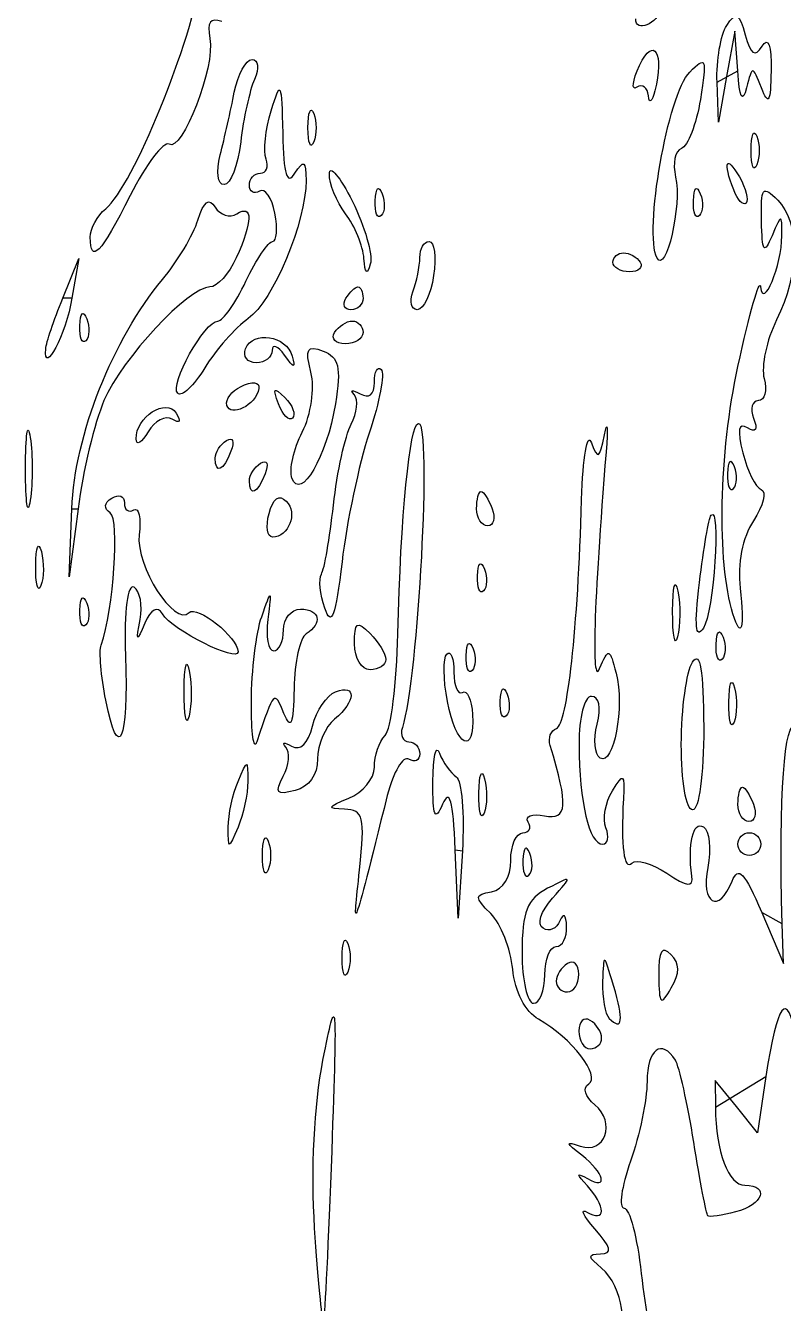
# Model space of a CAD drawing. Extents: x 2 to 593, y 3 to 839.
# Drawn here: x 110.4 to 146.7, y 225.5 to 286.7 of the extents above; entities that cross this region are included whole.
import ezdxf

# ---------------------------------------------------------------- set-up
doc = ezdxf.new("R2010")
doc.units = 0
doc.layers.add('Capa_1', color=7, linetype='CONTINUOUS')

msp = doc.modelspace()

# ---------------------------------------------------------------- linework, layer by layer
at = {"layer": 'Capa_1', "color": 7}
for points in [[(144.52044, 284.536544), (144.380056, 286.441648), (143.990224, 284.264392), (143.600392, 282.087128), (143.531512, 283.992232), (143.531488, 283.992232)], [(140.24316, 283.34396), (140.24316, 283.34396)], [(123.936528, 281.814976), (123.936528, 281.814976)], [(119.73552, 280.517688), (119.73552, 280.517688)], [(145.1648, 280.726344), (145.1648, 280.726344)], [(144.329632, 278.842288), (144.329632, 278.842288)], [(127.159448, 278.322288), (127.15944, 278.322288)], [(142.400272, 278.322288), (142.400256, 278.322288)], [(113.5086, 276.577336), (113.5086, 276.577336)], [(112.184432, 273.650272), (112.954744, 275.555376), (112.630008, 273.650272)], [(126.617984, 275.555352), (126.617984, 275.555352)], [(138.54708, 275.37392), (138.54708, 275.37392)], [(140.6574, 275.57716), (140.6574, 275.57716)], [(125.75568, 273.650248), (125.75568, 273.650248)], [(128.963336, 273.966928), (128.963336, 273.966928)], [(113.007176, 272.334848), (113.007272, 272.334848)], [(125.211368, 272.017304), (125.211368, 272.017304)], [(111.372752, 271.228072), (111.372752, 271.228072)], [(120.946376, 271.237872), (120.946376, 271.237832)], [(117.694072, 269.101872), (117.694072, 269.101872)], [(120.040376, 268.647784), (120.040376, 268.647784)], [(122.524792, 268.591864), (122.524792, 268.591864)], [(115.702416, 266.915752), (115.702416, 266.915752)], [(119.496064, 265.99772), (119.496064, 265.99772)], [(144.362048, 265.587592), (144.362056, 265.587592)], [(110.405824, 265.485528), (110.405824, 265.485528)], [(121.129008, 264.909088), (121.129008, 264.909088)], [(123.16688, 265.039112), (123.16688, 265.039112)], [(112.920376, 263.580432), (112.49396, 260.314544), (112.621224, 263.580432), (112.621192, 263.580432)], [(122.069328, 263.344248), (122.069328, 263.344248)], [(132.015304, 263.580432), (132.015304, 263.580432)], [(110.893136, 260.858856), (110.893152, 260.858856)], [(132.05828, 260.359896), (132.058272, 260.359896)], [(142.6904, 260.042384), (142.6904, 260.042384)], [(124.742528, 258.8128), (124.742528, 258.8128)], [(113.007176, 258.726952), (113.007272, 258.726952)], [(141.405936, 258.6816), (141.40592, 258.6816)], [(144.291256, 258.54552), (144.291256, 258.54552)], [(126.16392, 257.110216), (126.16392, 257.110216)], [(143.488888, 257.094008), (143.488888, 257.094008)], [(131.513976, 256.549696), (131.51396, 256.549696)], [(118.000408, 254.871376), (118.000384, 254.871376)], [(114.24992, 254.407488), (114.24996, 254.407488)], [(121.22624, 254.327032), (121.22624, 254.327032)], [(130.613872, 254.352448), (130.613848, 254.352448)], [(133.146912, 254.372424), (133.146904, 254.372424)], [(144.096352, 254.327064), (144.096344, 254.327064)], [(141.821304, 252.285848), (141.821304, 252.285848)], [(122.752256, 250.770816), (122.75224, 250.77084)], [(132.121424, 249.972512), (132.121416, 249.972512)], [(144.534544, 249.4282), (144.534544, 249.4282)], [(120.116896, 248.339568), (120.116896, 248.339568)], [(131.331472, 247.200448), (131.13252, 243.985048), (130.991336, 247.250936), (130.991336, 247.250936)], [(144.534544, 247.523096), (144.534544, 247.523096)], [(121.759272, 246.978784), (121.759272, 246.978784)], [(134.564456, 247.080832), (134.564384, 247.080832)], [(126.408144, 246.298392), (126.408144, 246.298392)], [(145.671496, 244.252208), (146.707832, 241.802792), (146.654712, 243.707888)], [(125.569472, 242.079952), (125.569472, 242.079952)], [(141.325048, 242.241336), (141.325056, 242.241336)], [(135.281192, 241.263536), (135.281192, 241.263536)], [(136.914136, 241.295664), (136.914136, 241.295664)], [(138.575864, 240.746584), (138.575864, 240.746584)], [(138.002768, 238.237656), (138.002768, 238.237656)], [(145.871496, 236.395136), (145.469456, 233.709112), (144.457704, 234.958576), (143.44596, 236.208032), (143.45316, 234.923016)], [(124.256184, 229.143256), (124.256184, 229.143256)]]:
    msp.add_lwpolyline(points, close=True, dxfattribs=at)
for points in [[(114.244328, 277.937752), (115.574376, 279.0416), (118.341656, 285.8294), (118.905632, 289.371384)], [(140.938256, 287.5748), (140.627736, 286.765568), (139.635712, 286.346728), (139.635712, 287.02484)], [(119.80552, 286.896328), (119.253648, 287.108104), (119.088288, 286.873688), (119.238672, 286.0928)], [(143.998576, 286.713808), (144.44356, 287.391648), (144.5936, 287.31452), (144.882224, 286.25956)], [(143.531488, 283.992232), (143.493568, 285.04004), (143.703784, 286.264744), (143.998576, 286.713808)], [(119.238672, 286.0928), (119.50192, 284.725888), (117.919176, 280.627456), (117.280496, 281.022176)], [(139.822688, 284.800984), (140.494792, 286.247048), (141.022192, 285.37088), (140.555232, 283.583992)], [(144.882224, 286.25956), (145.142088, 285.309744), (145.346176, 285.172288), (145.690352, 285.71524)], [(145.690352, 285.71524), (145.989992, 286.187944), (146.14036, 285.77628), (146.120888, 284.536544)], [(120.40688, 283.511416), (120.57952, 284.374616), (120.961304, 285.080864), (121.25528, 285.080864)], [(121.25528, 285.080864), (121.560888, 285.080864), (121.610576, 284.672928), (121.371312, 284.128312)], [(142.223768, 284.480792), (143.011456, 285.26848), (143.056016, 285.154664), (142.734816, 283.175384)], [(139.686608, 283.751528), (139.415224, 283.583808), (139.476456, 284.056056), (139.822688, 284.800984)], [(140.6574, 275.57716), (140.012912, 276.81324), (141.177808, 283.434832), (142.223768, 284.480792)], [(144.943208, 283.720072), (144.75052, 282.97724), (144.616232, 283.236584), (144.52044, 284.536544)], [(145.658288, 283.720072), (145.225592, 284.808704), (145.225592, 284.808704), (144.943208, 283.720072)], [(146.120888, 284.536544), (146.097208, 283.028344), (146.000824, 282.858248), (145.658288, 283.720072)], [(121.371312, 284.128312), (121.141144, 283.604408), (120.844264, 282.257232), (120.711584, 281.134576)], [(122.173472, 282.631408), (122.628552, 284.132928), (122.672824, 284.045312), (122.723504, 281.542776)], [(140.24316, 283.34396), (140.20844, 283.735848), (139.957984, 283.919248), (139.686608, 283.751528)], [(119.73552, 280.517688), (119.932128, 281.301048), (120.234248, 282.648224), (120.40688, 283.511416)], [(140.555232, 283.583992), (140.418328, 283.060096), (140.277888, 282.95208), (140.24316, 283.34396)], [(121.931008, 280.318064), (121.79216, 280.69228), (121.901328, 281.733288), (122.173472, 282.631408)], [(123.936528, 281.814976), (123.936528, 282.563408), (124.060072, 282.869584), (124.211072, 282.495368)], [(142.734816, 283.175384), (142.541288, 281.982808), (142.132656, 280.923624), (141.826736, 280.821656)], [(124.211072, 282.495368), (124.362072, 282.121152), (124.362072, 281.508792), (124.211072, 281.134576)], [(122.723504, 281.542776), (122.763424, 279.573), (122.924376, 279.046736), (123.306264, 279.637672)], [(124.211072, 281.134576), (124.060072, 280.76036), (123.936528, 281.066576), (123.936528, 281.814976)], [(145.1648, 280.726344), (145.1648, 281.474776), (145.288344, 281.780952), (145.439344, 281.406736)], [(145.439344, 281.406736), (145.590344, 281.03252), (145.590344, 280.420168), (145.439344, 280.045952)], [(117.280496, 281.022176), (117.023512, 281.181008), (116.188048, 280.077176), (115.423912, 278.569232)], [(120.711584, 281.134576), (120.578904, 280.011928), (120.224576, 279.0934), (119.9242, 279.0934)], [(141.826736, 280.821656), (141.520816, 280.71968), (141.395792, 280.1054), (141.548904, 279.456584)], [(119.9242, 279.0934), (119.606944, 279.0934), (119.527864, 279.690336), (119.73552, 280.517688)], [(121.65624, 279.637672), (121.946216, 279.637672), (122.069864, 279.943848), (121.931008, 280.318064)], [(123.306264, 279.637672), (123.737976, 280.305696), (123.835424, 280.243912), (123.842248, 279.297872)], [(144.329632, 278.842288), (143.804376, 280.211064), (143.959328, 280.564248), (144.600984, 279.460808)], [(145.439344, 280.045952), (145.288344, 279.671736), (145.1648, 279.977952), (145.1648, 280.726344)], [(121.129008, 279.061232), (121.129008, 279.378272), (121.366264, 279.637672), (121.65624, 279.637672)], [(125.738376, 277.700568), (125.298832, 278.281688), (124.948968, 279.138984), (124.960904, 279.605672)], [(124.960904, 279.605672), (124.972824, 280.072352), (125.469544, 279.477872), (126.064712, 278.2846)], [(123.842248, 279.297872), (123.856488, 277.329032), (122.259192, 273.509656), (121.074688, 272.68)], [(121.61108, 278.782736), (121.345936, 278.618872), (121.129008, 278.744176), (121.129008, 279.061232)], [(127.15944, 278.322288), (127.1856, 278.956384), (127.314544, 279.08536), (127.488296, 278.651144)], [(141.548904, 279.456584), (141.860096, 278.13788), (141.083736, 274.75948), (140.6574, 275.57716)], [(142.400256, 278.322288), (142.426416, 278.956384), (142.555352, 279.08536), (142.729112, 278.651144)], [(144.600984, 279.460808), (144.918696, 278.914456), (145.063976, 278.352768), (144.923832, 278.212624)], [(145.661432, 277.363256), (145.627432, 278.97028), (145.713912, 279.08044), (146.43964, 278.354688)], [(115.423912, 278.569232), (114.003208, 275.765608), (113.5086, 275.251224), (113.5086, 276.577336)], [(118.664616, 277.396296), (118.949792, 278.30672), (119.19704, 278.488608), (119.494712, 278.006952)], [(122.352072, 277.726232), (122.209672, 278.471176), (121.876224, 278.9466), (121.61108, 278.782736)], [(127.488296, 278.651144), (127.645536, 278.258216), (127.6262, 277.788744), (127.445336, 277.607872)], [(142.729112, 278.651144), (142.886344, 278.258216), (142.867008, 277.788744), (142.686152, 277.607872)], [(144.923832, 278.212624), (144.783688, 278.07248), (144.516296, 278.355832), (144.329632, 278.842288)], [(146.43964, 278.354688), (147.503016, 277.291312), (147.479072, 274.808752), (146.38428, 272.614184)], [(113.5086, 276.577336), (113.5086, 276.989736), (113.839672, 277.601928), (114.244328, 277.937752)], [(119.494712, 278.006952), (119.727888, 277.629672), (120.190992, 277.489296), (120.52384, 277.695)], [(120.52384, 277.695), (121.305024, 278.177808), (121.2944, 277.33036), (120.49736, 275.58096)], [(122.242968, 276.371784), (122.445376, 276.371784), (122.494472, 276.981288), (122.352072, 277.726232)], [(126.064712, 278.2846), (126.65988, 277.091328), (127.045952, 275.744152), (126.922632, 275.290864)], [(127.445336, 277.607872), (127.264464, 277.427), (127.135816, 277.748488), (127.159448, 278.322288)], [(142.686152, 277.607872), (142.50528, 277.427), (142.376632, 277.748488), (142.400272, 278.322288)], [(146.635288, 276.643984), (146.635288, 277.732616), (146.635288, 277.732616), (146.167488, 276.643984)], [(116.963456, 274.550696), (117.67572, 275.402632), (118.44124, 276.683152), (118.664616, 277.396296)], [(126.617984, 275.555352), (126.573744, 276.154096), (126.177912, 277.119448), (125.738376, 277.700568)], [(146.167488, 276.643984), (145.778152, 275.73796), (145.693264, 275.858608), (145.661432, 277.363256)], [(145.619848, 274.194568), (145.731992, 273.047704), (146.635288, 275.2266), (146.635288, 276.643984)], [(120.966472, 274.46668), (121.466136, 275.514488), (122.04056, 276.371784), (122.242968, 276.371784)], [(129.293728, 275.599872), (129.293728, 276.02444), (129.496248, 276.371824), (129.743776, 276.371824)], [(129.743776, 276.371824), (129.991296, 276.371824), (130.085968, 275.637), (129.954152, 274.73888)], [(120.49736, 275.58096), (120.149928, 274.81844), (119.58408, 274.194568), (119.239904, 274.194568)], [(126.922632, 275.290864), (126.772888, 274.740408), (126.67172, 274.828232), (126.617984, 275.555352)], [(128.963336, 273.966928), (129.145056, 274.440472), (129.293728, 275.175296), (129.293728, 275.599872)], [(138.54708, 275.37392), (138.54708, 275.623392), (138.77756, 275.827512), (139.059272, 275.827512)], [(139.339608, 274.92032), (138.90372, 274.92032), (138.54708, 275.124432), (138.54708, 275.37392)], [(139.059272, 275.827512), (139.340976, 275.827512), (139.697616, 275.623392), (139.851792, 275.37392)], [(139.851792, 275.37392), (140.005984, 275.124432), (139.775472, 274.92032), (139.339608, 274.92032)], [(129.954152, 274.73888), (129.822336, 273.84076), (129.471136, 273.105936), (129.173712, 273.105936)], [(112.621192, 263.580432), (112.757536, 267.079288), (114.592264, 271.714488), (116.963456, 274.550696)], [(119.239904, 274.194568), (118.210528, 274.194568), (115.040032, 270.79484), (114.16376, 268.751416)], [(119.622232, 272.561584), (119.861896, 272.561584), (120.466808, 273.41888), (120.966472, 274.46668)], [(125.75568, 273.650248), (125.940704, 273.949624), (126.200104, 274.194568), (126.33212, 274.194568)], [(126.33212, 274.194568), (126.464144, 274.194568), (126.572152, 273.949624), (126.572152, 273.650248)], [(144.530848, 270.38436), (145.085888, 272.929032), (145.575936, 274.643624), (145.619848, 274.194568)], [(112.630008, 273.650272), (112.340536, 271.951896), (111.26476, 269.879344), (111.372752, 271.228072)], [(111.372752, 271.228072), (111.395632, 271.51248), (111.760792, 272.602464), (112.184432, 273.650272)], [(125.995712, 273.105936), (125.678672, 273.105936), (125.570656, 273.35088), (125.75568, 273.650248)], [(126.572152, 273.650248), (126.572152, 273.35088), (126.31276, 273.105936), (125.995712, 273.105936)], [(129.173712, 273.105936), (128.876288, 273.105936), (128.781624, 273.493384), (128.963336, 273.966928)], [(113.007272, 272.334848), (113.033432, 272.968944), (113.162344, 273.09792), (113.336088, 272.663704)], [(113.293048, 271.620432), (113.112176, 271.43956), (112.983552, 271.761048), (113.007176, 272.334848)], [(113.336088, 272.663704), (113.493352, 272.270776), (113.474016, 271.801304), (113.293048, 271.620432)], [(117.694072, 269.101872), (117.285752, 269.510184), (118.986336, 272.561584), (119.622232, 272.561584)], [(121.074688, 272.68), (120.45452, 272.245616), (119.51816, 271.184856), (118.99388, 270.322752)], [(125.211368, 272.017304), (125.396392, 272.31668), (125.778264, 272.561624), (126.059968, 272.561624)], [(126.059968, 272.561624), (126.341672, 272.561624), (126.572152, 272.31668), (126.572152, 272.017304)], [(146.38428, 272.614184), (145.904768, 271.652992), (145.636896, 270.390648), (145.789008, 269.808992)], [(120.946376, 271.237832), (121.28604, 272.122968), (122.917856, 271.862584), (123.18212, 270.88108)], [(125.72356, 271.472992), (125.256832, 271.472992), (125.026344, 271.717936), (125.211368, 272.017304)], [(126.572152, 272.017304), (126.572152, 271.717936), (126.190288, 271.472992), (125.72356, 271.472992)], [(121.453056, 270.5658), (121.032544, 270.5658), (120.804536, 270.868232), (120.946376, 271.237872)], [(122.225968, 271.15548), (122.221968, 270.831152), (121.873576, 270.5658), (121.453056, 270.5658)], [(122.81172, 270.92868), (122.494144, 271.377736), (122.23056, 271.4798), (122.225968, 271.15548)], [(124.073736, 270.113656), (123.787712, 271.253256), (123.887448, 271.42468), (124.663272, 271.126968)], [(124.663272, 271.126968), (125.417176, 270.837672), (125.530336, 270.351304), (125.250672, 268.6024)], [(123.18212, 270.88108), (123.34396, 270.279992), (123.263112, 270.290376), (122.81172, 270.92868)], [(127.116472, 269.62648), (127.116472, 270.143104), (127.263896, 270.418368), (127.44408, 270.238184)], [(144.291256, 258.54552), (143.520768, 261.05248), (143.625632, 266.234296), (144.530848, 270.38436)], [(118.99388, 270.322752), (118.4696, 269.46064), (117.884688, 268.911248), (117.694072, 269.101872)], [(123.664656, 267.249856), (124.09076, 268.093856), (124.268456, 269.33784), (124.073736, 270.113656)], [(127.44408, 270.238184), (127.624272, 270.057992), (127.36688, 268.691728), (126.872072, 267.20204)], [(145.789008, 269.808992), (145.941112, 269.227328), (145.817328, 268.751416), (145.513976, 268.751416)], [(120.040376, 268.647784), (120.040376, 268.94008), (120.428256, 269.328064), (120.902336, 269.509984)], [(121.548704, 269.194008), (121.277488, 268.380344), (120.040376, 267.932344), (120.040376, 268.647784)], [(120.902336, 269.509984), (121.432448, 269.713408), (121.681288, 269.59176), (121.548704, 269.194008)], [(122.524792, 268.591864), (122.2294, 269.367624), (122.29192, 269.430144), (122.829496, 268.896568)], [(126.144768, 269.039272), (125.930776, 269.27632), (126.061856, 269.294072), (126.43608, 269.078712)], [(126.43608, 269.078712), (126.868808, 268.829688), (127.116472, 269.029112), (127.116472, 269.62648)], [(114.16376, 268.751416), (113.714432, 267.703616), (113.15492, 265.376664), (112.920376, 263.580432)], [(115.702416, 266.915752), (115.674176, 267.963848), (117.154656, 268.913064), (117.6266, 268.149432)], [(123.201144, 267.920544), (123.033552, 267.752952), (122.729192, 268.055048), (122.524792, 268.591864)], [(122.829496, 268.896568), (123.201488, 268.527344), (123.368728, 268.088136), (123.201144, 267.920544)], [(125.250672, 268.6024), (124.84892, 266.089968), (123.570584, 263.904008), (123.16688, 265.039112)], [(126.005944, 267.621872), (126.296296, 268.1644), (126.358768, 268.802232), (126.144768, 269.039272)], [(145.513976, 268.751416), (145.2106, 268.751416), (145.108256, 268.371288), (145.286544, 267.906672)], [(117.43636, 267.862288), (117.109128, 268.064536), (116.588848, 267.796208), (116.280184, 267.266)], [(117.6266, 268.149432), (117.875064, 267.747416), (117.801608, 267.636552), (117.43636, 267.862288)], [(110.405824, 265.485528), (110.405824, 267.13208), (110.507888, 267.805672), (110.632592, 266.9824)], [(125.15652, 263.74716), (125.333352, 265.335728), (125.715592, 267.079352), (126.005944, 267.621872)], [(128.242856, 257.59292), (128.369768, 263.184736), (128.810464, 267.66288), (129.2338, 267.662248)], [(129.2338, 267.662248), (129.865624, 267.661448), (129.21524, 255.476936), (128.456632, 253.10232)], [(138.13548, 267.113424), (138.279272, 267.861856), (138.316528, 267.494448), (138.218272, 266.296952)], [(144.993232, 267.443552), (144.55624, 267.713624), (144.49028, 267.363952), (144.76756, 266.247112)], [(145.286544, 267.906672), (145.495128, 267.363104), (145.39056, 267.197992), (144.993232, 267.443552)], [(110.632592, 266.9824), (110.757288, 266.15912), (110.757288, 264.811944), (110.632592, 263.988664)], [(116.280184, 267.266), (115.971512, 266.7358), (115.711512, 266.578192), (115.702416, 266.915752)], [(119.496064, 265.99772), (119.496064, 266.279424), (119.7382, 266.65956), (120.034144, 266.842464)], [(120.034144, 266.842464), (120.342696, 267.03316), (120.433944, 266.814624), (120.248064, 266.330272)], [(123.16688, 265.039112), (123.02632, 265.434328), (123.25032, 266.429168), (123.664656, 267.249856)], [(126.872072, 267.20204), (126.377272, 265.712352), (125.789744, 262.940888), (125.566432, 261.04324)], [(137.046176, 264.01124), (137.104816, 266.0472), (137.315032, 267.271904), (137.513392, 266.732816)], [(137.513392, 266.732816), (137.818592, 265.903328), (137.914232, 265.961848), (138.13548, 267.113424)], [(120.248064, 266.330272), (119.886208, 265.387296), (119.496064, 265.21476), (119.496064, 265.99772)], [(138.218272, 266.296952), (137.623, 259.042008), (137.50112, 254.987576), (137.906504, 255.925824)], [(144.76756, 266.247112), (144.983048, 265.379184), (145.379832, 264.58952), (145.64932, 264.49232)], [(121.129008, 264.909088), (121.129008, 265.190792), (121.371144, 265.570936), (121.667088, 265.753832)], [(121.667088, 265.753832), (121.97564, 265.944528), (122.066888, 265.725992), (121.881008, 265.241648)], [(144.362056, 265.587592), (144.188296, 266.021808), (144.05932, 265.892832), (144.0332, 265.258728)], [(144.319088, 264.54432), (144.499952, 264.725192), (144.519288, 265.194664), (144.362048, 265.587592)], [(110.632592, 263.988664), (110.507888, 263.165392), (110.405824, 263.838976), (110.405824, 265.485528)], [(121.881008, 265.241648), (121.519152, 264.298664), (121.129008, 264.126128), (121.129008, 264.909088)], [(144.0332, 265.258728), (144.0096, 264.684936), (144.138208, 264.363448), (144.319088, 264.54432)], [(114.53908, 264.088784), (114.870416, 264.29356), (115.141504, 264.187248), (115.141504, 263.852536)], [(122.069328, 263.344248), (122.261176, 264.077864), (122.548672, 264.283584), (122.89628, 263.935984)], [(132.015304, 263.580432), (132.015304, 264.029488), (132.111568, 264.396904), (132.229224, 264.396904)], [(132.229224, 264.396904), (132.34688, 264.396904), (132.584136, 264.029488), (132.756456, 263.580432)], [(145.64932, 264.49232), (145.918808, 264.395112), (145.751224, 263.723304), (145.276904, 262.999408)], [(114.46516, 263.376264), (114.135992, 263.588168), (114.163872, 263.856864), (114.53908, 264.088784)], [(115.141504, 263.852536), (115.141504, 263.517832), (115.342128, 263.367968), (115.587328, 263.519512)], [(115.587328, 263.519512), (115.832536, 263.671056), (115.951624, 263.134392), (115.851984, 262.326928)], [(122.89628, 263.935984), (123.459696, 263.372568), (123.016488, 262.21964), (122.236472, 262.21964)], [(124.579808, 260.445744), (124.72016, 260.672952), (124.97968, 262.158592), (125.15652, 263.74716)], [(135.838624, 253.062152), (136.36228, 253.242872), (136.868232, 257.830384), (137.046176, 264.01124)], [(143.247496, 263.262912), (143.727424, 263.811488), (143.372944, 258.597832), (142.880488, 257.865128)], [(114.024456, 257.048608), (114.62376, 258.747968), (114.925472, 263.079952), (114.46516, 263.376264)], [(122.236472, 262.21964), (121.982792, 262.21964), (121.907576, 262.725712), (122.069328, 263.344248)], [(132.542536, 262.76396), (132.25256, 262.76396), (132.015304, 263.131368), (132.015304, 263.580432)], [(132.756456, 263.580432), (132.928776, 263.131368), (132.832536, 262.76396), (132.542536, 262.76396)], [(142.6904, 260.042384), (142.887672, 261.688936), (143.13836, 263.138176), (143.247496, 263.262912)], [(145.276904, 262.999408), (144.750576, 262.19612), (144.501368, 260.939304), (144.637392, 259.774176)], [(110.893152, 260.858856), (110.904032, 261.756976), (111.02624, 262.058496), (111.164224, 261.528888)], [(115.851984, 262.326928), (115.668712, 260.8418), (117.548512, 257.913392), (118.240752, 258.605624)], [(111.164224, 261.528888), (111.302256, 260.999288), (111.293168, 260.264464), (111.144064, 259.895944)], [(111.144064, 259.895944), (110.994976, 259.527432), (110.882032, 259.960744), (110.893136, 260.858856)], [(125.566432, 261.04324), (125.257392, 258.416976), (125.060624, 257.884288), (124.742528, 258.8128)], [(132.058272, 260.359896), (132.084432, 260.994), (132.213376, 261.122976), (132.387128, 260.68876)], [(132.387128, 260.68876), (132.544368, 260.295832), (132.525032, 259.82636), (132.344168, 259.645488)], [(115.604312, 259.820552), (115.285064, 260.017864), (115.126104, 258.741552), (115.19704, 256.550424)], [(124.742528, 258.8128), (124.512688, 259.483712), (124.439456, 260.218544), (124.579808, 260.445744)], [(132.344168, 259.645488), (132.163296, 259.464616), (132.034648, 259.786104), (132.05828, 260.359896)], [(141.40592, 258.6816), (141.41232, 259.879088), (141.523432, 260.30488), (141.653624, 259.6278)], [(142.880488, 257.865128), (142.498016, 257.296056), (142.440416, 257.955792), (142.6904, 260.042384)], [(113.007272, 258.726952), (113.033432, 259.361056), (113.162344, 259.490032), (113.336088, 259.055816)], [(115.895704, 258.272768), (116.023432, 258.946064), (115.892504, 259.64256), (115.604312, 259.820552)], [(121.717464, 258.409392), (122.196384, 259.767264), (122.197008, 259.766976), (122.010848, 258.273312)], [(141.653624, 259.6278), (141.783816, 258.95072), (141.77888, 257.970952), (141.642664, 257.450544)], [(144.637392, 259.774176), (144.859784, 257.869232), (144.687312, 257.256944), (144.291256, 258.54552)], [(113.336088, 259.055816), (113.493352, 258.662888), (113.474016, 258.193416), (113.293048, 258.012544)], [(116.963536, 258.543808), (116.7194, 258.938816), (116.424072, 258.78288), (116.125064, 258.101104)], [(118.240752, 258.605624), (118.620856, 258.985736), (120.584656, 257.417456), (120.584656, 256.733808)], [(122.761952, 257.774352), (122.761952, 258.323208), (123.129368, 258.772272), (123.578424, 258.772272)], [(123.578424, 258.772272), (124.507408, 258.772272), (124.663616, 258.0954), (123.850584, 257.59292)], [(113.293048, 258.012544), (113.112176, 257.831672), (112.983552, 258.15316), (113.007176, 258.726952)], [(116.125064, 258.101104), (115.719104, 257.175448), (115.691464, 257.196136), (115.895704, 258.272768)], [(120.584656, 256.733808), (120.584656, 256.186984), (117.45256, 257.752552), (116.963536, 258.543808)], [(121.22624, 254.327032), (121.23264, 255.823896), (121.453496, 257.66096), (121.717464, 258.409392)], [(122.010848, 258.273312), (121.90824, 257.45004), (122.035248, 256.776448), (122.29312, 256.776448)], [(126.16392, 257.110216), (126.16392, 258.163104), (126.277312, 258.23772), (126.912352, 257.602688)], [(141.642664, 257.450544), (141.506424, 256.930128), (141.399896, 257.484144), (141.405936, 258.6816)], [(122.29312, 256.776448), (122.550976, 256.776448), (122.761952, 257.225504), (122.761952, 257.774352)], [(123.850584, 257.59292), (123.551208, 257.407896), (123.289048, 256.229968), (123.268008, 254.975296)], [(126.912352, 257.602688), (127.323992, 257.191048), (127.660784, 256.63264), (127.660784, 256.361784)], [(127.630256, 252.721304), (127.912832, 253.005704), (128.188512, 255.197936), (128.242856, 257.59292)], [(143.488888, 257.094008), (143.515048, 257.728112), (143.643984, 257.857088), (143.817736, 257.422872)], [(114.24996, 254.407488), (114.02036, 255.560728), (113.91888, 256.749232), (114.024456, 257.048608)], [(126.912352, 255.869304), (126.496176, 255.869304), (126.16392, 256.4202), (126.16392, 257.110216)], [(131.51396, 256.549696), (131.54012, 257.183792), (131.669056, 257.312768), (131.842816, 256.878552)], [(137.906504, 255.925824), (138.338232, 256.925072), (138.38324, 256.912736), (138.698072, 255.708808)], [(143.774776, 256.3796), (143.593904, 256.198728), (143.465256, 256.520216), (143.488888, 257.094008)], [(143.817736, 257.422872), (143.974976, 257.029944), (143.95564, 256.560472), (143.774776, 256.3796)], [(115.19704, 256.550424), (115.330912, 252.41524), (114.859112, 251.347744), (114.24992, 254.407488)], [(118.000384, 254.871376), (118.006784, 256.068872), (118.117896, 256.494664), (118.248088, 255.817584)], [(127.660784, 256.361784), (127.660784, 256.09092), (127.323992, 255.869304), (126.912352, 255.869304)], [(130.613848, 254.352448), (130.414656, 255.414208), (130.403552, 256.4348), (130.589208, 256.620416)], [(130.589208, 256.620416), (130.774824, 256.806048), (130.926704, 256.41276), (130.926704, 255.746448)], [(131.799856, 255.83528), (131.618992, 255.654416), (131.490344, 255.975904), (131.513976, 256.549696)], [(131.842816, 256.878552), (132.000056, 256.485632), (131.98072, 256.01616), (131.799856, 255.83528)], [(142.35728, 256.232136), (142.724824, 256.800856), (142.887456, 255.851176), (142.893264, 253.10232)], [(118.248088, 255.817584), (118.378288, 255.140504), (118.373344, 254.160736), (118.237128, 253.64032)], [(130.926704, 255.746448), (130.926704, 255.080136), (131.110408, 254.648392), (131.334936, 254.787016)], [(138.698072, 255.708808), (139.116232, 254.109776), (138.578272, 251.244816), (137.934568, 251.642648)], [(141.821304, 252.285848), (141.825304, 254.007248), (142.067072, 255.783072), (142.35728, 256.232136)], [(125.260496, 254.814848), (126.274608, 255.204008), (126.243072, 254.366768), (125.211376, 253.510536)], [(133.146904, 254.372424), (133.173064, 255.00652), (133.302, 255.135496), (133.47576, 254.70128)], [(144.096344, 254.327064), (144.107464, 255.225184), (144.229424, 255.526696), (144.367432, 254.997096)], [(118.237128, 253.64032), (118.100888, 253.119912), (117.99436, 253.67392), (118.000408, 254.871376)], [(122.78212, 253.78272), (122.320216, 254.906056), (122.313368, 254.898864), (121.487264, 252.421928)], [(123.268008, 254.975296), (123.238968, 253.241024), (123.122432, 252.955096), (122.78212, 253.78272)], [(124.155904, 253.176728), (124.341384, 253.915744), (124.838448, 254.652896), (125.260496, 254.814848)], [(131.334936, 254.787016), (131.559472, 254.925648), (131.778504, 254.450216), (131.821672, 253.730512)], [(133.47576, 254.70128), (133.633, 254.308352), (133.613664, 253.83888), (133.4328, 253.658008)], [(137.517536, 254.594184), (137.169448, 254.594184), (136.917352, 253.615504), (136.921648, 252.280848)], [(137.787696, 253.26676), (137.990744, 254.075768), (137.885232, 254.594184), (137.517536, 254.594184)], [(144.367432, 254.997096), (144.50544, 254.467496), (144.49636, 253.732672), (144.347272, 253.364152)], [(121.487264, 252.421928), (121.337488, 251.972872), (121.220024, 252.830168), (121.22624, 254.327032)], [(131.821672, 253.730512), (131.942912, 251.709464), (131.0206, 252.184384), (130.613872, 254.352448)], [(133.4328, 253.658008), (133.251928, 253.477136), (133.12328, 253.798624), (133.146912, 254.372424)], [(144.347272, 253.364152), (144.198168, 252.99564), (144.085256, 253.428952), (144.096352, 254.327064)], [(125.211376, 253.510536), (124.76232, 253.137848), (124.394904, 252.27912), (124.394904, 251.602272)], [(137.934568, 251.642648), (137.670544, 251.805824), (137.604456, 252.536672), (137.787696, 253.26676)], [(146.654712, 243.707888), (146.48184, 249.90668), (146.74544, 253.549064), (147.340296, 253.181424)], [(123.154232, 252.214752), (123.576656, 251.972088), (123.941496, 252.322472), (124.155904, 253.176728)], [(127.116472, 251.206896), (127.116472, 251.755416), (127.347672, 252.436896), (127.630256, 252.721304)], [(128.456632, 253.10232), (128.33708, 252.728104), (128.476472, 252.421928), (128.766496, 252.421928)], [(135.538536, 252.24568), (135.430672, 252.60056), (135.565736, 252.967968), (135.838624, 253.062152)], [(142.893264, 253.10232), (142.898064, 250.828784), (142.670872, 249.15604), (142.35728, 249.15604)], [(122.87888, 252.165472), (122.664888, 252.40252), (122.788792, 252.424704), (123.154232, 252.214752)], [(122.75224, 250.77084), (123.035888, 251.30084), (123.09288, 251.928424), (122.87888, 252.165472)], [(128.766496, 252.421928), (129.056472, 252.421928), (129.293728, 252.162528), (129.293728, 251.845488)], [(129.919272, 250.516824), (129.921672, 251.71432), (130.063848, 252.326672), (130.234792, 251.877616)], [(135.269384, 248.881168), (136.36976, 248.669256), (136.423064, 249.335584), (135.538536, 252.24568)], [(136.921648, 252.280848), (136.930448, 249.530304), (137.406872, 247.518096), (138.04924, 247.518096)], [(142.35728, 249.15604), (142.056552, 249.15604), (141.816696, 250.556624), (141.821304, 252.285848)], [(120.584696, 250.516824), (121.052496, 251.605456), (121.052496, 251.605456), (121.052496, 250.516824)], [(124.394904, 251.602272), (124.394904, 250.832968), (123.990328, 250.265816), (123.31572, 250.0894)], [(128.774816, 251.58976), (128.489416, 251.766144), (128.022584, 250.984544), (127.737416, 249.852856)], [(129.293728, 251.845488), (129.293728, 251.528448), (129.060216, 251.413368), (128.774816, 251.58976)], [(130.234792, 251.877616), (130.405728, 251.428552), (130.767176, 250.915952), (131.038008, 250.738496)], [(125.89176, 249.71732), (126.565352, 249.988072), (127.116472, 250.658376), (127.116472, 251.206896)], [(132.121416, 249.972512), (132.132536, 250.870632), (132.254504, 251.172152), (132.392504, 250.642544)], [(138.516896, 250.070528), (139.058504, 250.952648), (139.114112, 250.913256), (139.046504, 249.695352)], [(120.116896, 248.339568), (120.116896, 248.938312), (120.3274, 249.91808), (120.584696, 250.516824)], [(121.052496, 250.516824), (121.052496, 249.91808), (120.841984, 248.938312), (120.584696, 248.339568)], [(123.31572, 250.0894), (122.421872, 249.855656), (122.325104, 249.97268), (122.752256, 250.770816)], [(130.38236, 249.4282), (130.018552, 248.581584), (129.915608, 248.823592), (129.919272, 250.516824)], [(130.991336, 247.250936), (130.887992, 249.641704), (130.724808, 250.22512), (130.38236, 249.4282)], [(131.038008, 250.738496), (131.30884, 250.56104), (131.440896, 248.96892), (131.331472, 247.200448)], [(132.392504, 250.642544), (132.530512, 250.112944), (132.52144, 249.37812), (132.372344, 249.0096)], [(144.534544, 249.4282), (144.534544, 249.877256), (144.630808, 250.244672), (144.748464, 250.244672)], [(144.748464, 250.244672), (144.86612, 250.244672), (145.103368, 249.877256), (145.275696, 249.4282)], [(125.689728, 249.190544), (124.8218, 249.219824), (124.852368, 249.299536), (125.89176, 249.71732)], [(127.737416, 249.852856), (126.005992, 242.98168), (126.074512, 243.164912), (126.408144, 246.298392)], [(132.372344, 249.0096), (132.22324, 248.641088), (132.110328, 249.0744), (132.121424, 249.972512)], [(138.21236, 248.301504), (138.047024, 248.732384), (138.18404, 249.528448), (138.516896, 250.070528)], [(139.046504, 249.695352), (138.918944, 247.397448), (139.074024, 246.230608), (139.456248, 246.612808)], [(126.408144, 246.298392), (126.677904, 248.83204), (126.596456, 249.159952), (125.689728, 249.190544)], [(134.482376, 248.578272), (134.307032, 248.862), (134.661176, 248.998296), (135.269384, 248.881168)], [(145.061776, 248.611728), (144.7718, 248.611728), (144.534544, 248.979136), (144.534544, 249.4282)], [(145.275696, 249.4282), (145.448016, 248.979136), (145.351776, 248.611728), (145.061776, 248.611728)], [(134.22476, 248.062408), (134.5418, 248.062408), (134.657728, 248.294552), (134.482376, 248.578272)], [(142.324344, 245.988056), (142.116696, 247.531968), (142.383224, 248.654992), (142.883848, 248.345584)], [(120.584696, 248.339568), (120.116896, 247.250936), (120.116896, 247.250936), (120.116896, 248.339568)], [(121.759272, 246.978784), (121.759272, 247.727216), (121.882816, 248.033392), (122.033808, 247.659176)], [(133.64832, 246.741528), (133.64832, 247.468016), (133.90772, 248.062408), (134.22476, 248.062408)], [(138.04924, 247.518096), (138.304304, 247.518096), (138.377712, 247.870632), (138.21236, 248.301504)], [(142.883848, 248.345584), (143.173408, 248.166624), (143.265264, 247.294872), (143.08796, 246.40836)], [(144.534544, 247.523096), (144.534544, 247.822472), (144.77948, 248.067408), (145.078856, 248.067408)], [(145.078856, 248.067408), (145.378232, 248.067408), (145.623168, 247.822472), (145.623168, 247.523096)], [(122.033808, 247.659176), (122.184808, 247.28496), (122.184808, 246.672608), (122.033808, 246.298392)], [(134.564384, 247.080832), (134.390632, 247.515048), (134.261648, 247.386072), (134.235536, 246.751976)], [(145.078856, 246.978784), (144.77948, 246.978784), (144.534544, 247.22372), (144.534544, 247.523096)], [(145.623168, 247.523096), (145.623168, 247.22372), (145.378232, 246.978784), (145.078856, 246.978784)], [(122.033808, 246.298392), (121.882816, 245.924176), (121.759272, 246.230392), (121.759272, 246.978784)], [(132.73464, 245.244664), (133.290648, 245.351768), (133.64832, 245.937736), (133.64832, 246.741528)], [(134.235536, 246.751976), (134.211936, 246.178176), (134.340552, 245.856688), (134.521416, 246.03756)], [(134.521416, 246.03756), (134.702288, 246.21844), (134.721632, 246.687912), (134.564456, 247.080832)], [(139.456248, 246.612808), (139.656888, 246.813448), (140.40588, 246.594408), (141.12068, 246.12604)], [(135.653968, 244.934824), (136.623256, 246.027512), (136.618768, 246.036448), (135.417272, 245.405952)], [(141.12068, 246.12604), (142.105304, 245.480888), (142.397056, 245.447448), (142.324344, 245.988056)], [(143.08796, 246.40836), (142.737576, 244.656456), (143.618824, 244.1584), (144.254488, 245.749072)], [(144.254488, 245.749072), (144.552352, 246.494432), (144.86056, 246.168856), (145.671496, 244.252208)], [(135.417272, 245.405952), (134.426032, 244.885792), (134.19256, 244.299992), (134.19256, 242.333016)], [(132.69424, 244.195408), (131.892744, 244.996896), (131.896064, 245.083144), (132.73464, 245.244664)], [(135.199248, 243.491448), (134.887624, 243.684032), (135.07664, 244.283992), (135.653968, 244.934824)], [(133.744, 241.528728), (133.646944, 242.515104), (133.174544, 243.715112), (132.69424, 244.195408)], [(136.326848, 243.57688), (136.300928, 244.151536), (136.174512, 244.25816), (136.0082, 243.84564)], [(136.0082, 243.84564), (135.856584, 243.46956), (135.492552, 243.310176), (135.199248, 243.491448)], [(135.825504, 242.624328), (136.12488, 242.624328), (136.35048, 243.052976), (136.326848, 243.57688)], [(125.569472, 242.079952), (125.569472, 242.828384), (125.693016, 243.13456), (125.844016, 242.760344)], [(125.844016, 242.760344), (125.995016, 242.386128), (125.995016, 241.773776), (125.844016, 241.399552)], [(134.19256, 242.333016), (134.19256, 240.996376), (134.437504, 239.902752), (134.736872, 239.902752)], [(135.281192, 241.263536), (135.281192, 242.011968), (135.526136, 242.624328), (135.825504, 242.624328)], [(138.575864, 240.746584), (138.105008, 242.32312), (138.095488, 242.326736), (138.049552, 240.946024)], [(141.325056, 242.241336), (140.886976, 242.679416), (140.728816, 242.40732), (140.740888, 241.23632)], [(125.844016, 241.399552), (125.693016, 241.025336), (125.569472, 241.331552), (125.569472, 242.079952)], [(136.369824, 241.807856), (136.070448, 241.622832), (135.825504, 241.24096), (135.825504, 240.959256)], [(136.914136, 241.295664), (136.914136, 241.762392), (136.669192, 241.99288), (136.369824, 241.807856)], [(141.341608, 240.635608), (141.760272, 241.35588), (141.755584, 241.810808), (141.325048, 242.241336)], [(134.982528, 239.136112), (134.344376, 239.49616), (133.850048, 240.45112), (133.744, 241.528728)], [(134.736872, 239.902752), (135.036248, 239.902752), (135.281192, 240.515104), (135.281192, 241.263536)], [(136.369824, 240.447064), (136.669192, 240.447064), (136.914136, 240.828936), (136.914136, 241.295664)], [(140.740888, 241.23632), (140.755448, 239.828664), (140.829496, 239.75456), (141.341608, 240.635608)], [(124.653408, 237.18112), (125.317616, 240.54336), (125.338368, 240.326984), (125.07104, 232.8266)], [(135.825504, 240.959256), (135.825504, 240.677552), (136.070448, 240.447064), (136.369824, 240.447064)], [(138.049552, 240.946024), (138.023792, 240.17264), (138.166056, 239.376576), (138.36564, 239.177)], [(138.36564, 239.177), (138.997648, 238.544984), (139.070648, 239.089952), (138.575864, 240.746584)], [(147.317072, 238.264688), (146.900944, 240.595664), (146.404032, 239.953016), (145.871496, 236.395136)], [(137.458448, 239.086256), (137.15908, 239.27128), (136.914136, 239.040816), (136.914136, 238.574064)], [(137.383376, 236.04104), (137.984208, 236.412368), (136.563176, 238.244312), (134.982528, 239.136112)], [(136.914136, 238.574064), (136.914136, 238.107336), (137.15908, 237.725472), (137.458448, 237.725472)], [(138.002768, 238.237656), (138.002768, 238.51936), (137.757824, 238.901232), (137.458448, 239.086256)], [(137.458448, 237.725472), (137.757824, 237.725472), (138.002768, 237.955952), (138.002768, 238.237656)], [(141.538088, 237.180168), (140.8876, 238.232728), (140.179872, 237.699008), (140.179872, 236.155864)], [(124.256184, 229.143256), (124.073128, 231.8734), (124.229384, 235.034504), (124.653408, 237.18112)], [(142.418264, 233.247664), (142.117792, 235.113432), (141.721712, 236.883056), (141.538088, 237.180168)], [(140.179872, 236.155864), (140.179872, 235.295384), (139.82332, 233.580792), (139.387544, 232.345664)], [(137.672568, 235.047096), (137.210312, 235.430728), (137.086176, 235.85736), (137.383376, 236.04104)], [(136.980056, 233.063808), (138.164544, 232.654648), (138.701696, 234.192992), (137.672568, 235.047096)], [(143.45316, 234.923016), (143.46548, 232.789192), (144.072768, 231.188592), (144.87, 231.188592)], [(137.050296, 232.626848), (136.261704, 233.240912), (136.249616, 233.31612), (136.980056, 233.063808)], [(143.092848, 229.727096), (143.022288, 229.797656), (142.718736, 231.381896), (142.418264, 233.247664)], [(125.07104, 232.8266), (124.91632, 228.485688), (124.737568, 224.868656), (124.673816, 224.788736)], [(137.322456, 231.508544), (138.3462, 230.93056), (138.139856, 231.778432), (137.050296, 232.626848)], [(139.387544, 232.345664), (138.951768, 231.110528), (138.811672, 230.099968), (139.076216, 230.099968)], [(137.322456, 231.15964), (136.778144, 231.746072), (136.778144, 231.815848), (137.322456, 231.508544)], [(138.002848, 229.959032), (138.002848, 230.2162), (137.696672, 230.75648), (137.322456, 231.15964)], [(144.87, 231.188592), (146.068616, 231.188592), (145.741856, 230.258016), (144.422048, 229.91288)], [(137.678976, 229.10492), (137.10868, 229.755136), (136.94824, 230.108088), (137.322456, 229.889272)], [(139.076216, 230.099968), (139.340768, 230.099968), (139.712104, 228.691552), (139.901408, 226.970152)], [(137.322456, 229.889272), (137.696672, 229.670464), (138.002848, 229.701832), (138.002848, 229.959032)], [(144.422048, 229.91288), (143.761536, 229.740152), (143.163392, 229.656552), (143.092848, 229.727096)], [(124.673816, 224.788736), (124.610056, 224.708816), (124.42212, 226.668352), (124.256184, 229.143256)], [(137.951136, 227.905424), (138.527872, 227.918464), (138.46096, 228.213376), (137.678976, 229.10492)], [(138.002816, 227.225032), (137.330336, 227.771176), (137.321208, 227.89116), (137.951136, 227.905424)], [(138.410232, 224.446632), (139.399976, 223.867944), (139.030024, 226.3908), (138.002816, 227.225032)], [(139.901408, 226.970152), (140.090712, 225.24876), (140.44648, 223.350464), (140.692008, 222.75172)]]:
    msp.add_open_spline(points, degree=3, dxfattribs=at)

doc.saveas('drawing.dxf')
